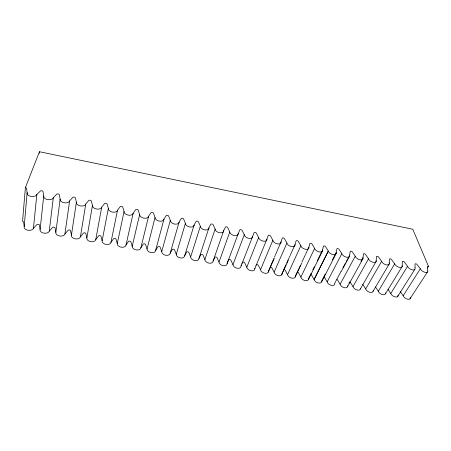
<?xml version="1.0" encoding="UTF-8"?>
<svg xmlns="http://www.w3.org/2000/svg" width="451" height="451" viewBox="0 0 451 451"><rect width="100%" height="100%" fill="white"/><g stroke="black" fill="none" stroke-linecap="round" stroke-linejoin="round"><path stroke-width="0.68" d="M124.076 211.502A4.623 2.807 12.2 0 0 128.185 215.11A4.623 2.807 12.2 0 0 133.146 213.255L125.97 245.164A4.431 2.875 11.3 0 1 121.161 247.165A4.431 2.875 11.3 0 1 117.249 243.574L124.081 211.496L122.728 207.094A1.381 0.829 11.7 0 0 121.573 206.372A1.381 0.829 11.7 0 0 120.254 206.609L117.525 210.183L110.94 242.418A4.476 2.886 10 0 1 106.002 244.408A4.476 2.886 10 0 1 102.129 240.811L100.99 236.347A1.342 0.857 9.6 0 0 99.891 235.631A1.342 0.857 9.6 0 0 98.594 235.901L95.77 239.599M266.913 239.109L268.232 235.467A1.297 0.761 22.3 0 1 269.281 235.202A1.297 0.761 22.3 0 1 270.465 235.901L272.838 240.27A4.341 2.565 22.9 0 0 277.342 243.856A4.341 2.565 22.9 0 0 281.041 241.894L275.403 254.99M117.254 243.506L116.003 239.103A1.325 0.851 10.8 0 0 114.904 238.393A1.325 0.851 10.8 0 0 113.629 238.669L110.952 242.373M108.347 208.368L107.107 204.049A1.398 0.834 10.7 0 0 105.957 203.322A1.398 0.834 10.7 0 0 104.609 203.559L101.74 207.082M254.804 268.633L254.86 268.131M252.645 236.347L254.088 232.71A1.297 0.772 21.4 0 1 255.17 232.445A1.297 0.772 21.4 0 1 256.348 233.15L258.626 237.514L246.815 267.223A4.183 2.672 22.2 0 0 251.06 270.752A4.183 2.672 22.2 0 0 254.804 268.683L266.913 239.154A4.352 2.599 22 0 1 263.102 241.11A4.352 2.599 22 0 1 258.637 237.553M102.135 240.772L108.347 208.447A4.668 2.819 11.1 0 0 112.412 212.071A4.668 2.819 11.1 0 0 117.508 210.228M92.449 205.312L92.449 205.323A4.719 2.836 10 0 0 96.463 208.999A4.719 2.836 10 0 0 101.706 207.167L95.753 239.65A4.521 2.903 8.8 0 1 90.69 241.629A4.521 2.903 8.8 0 1 86.863 238.027L92.449 205.368L91.328 200.971A1.415 0.84 9.6 0 0 90.183 200.244A1.415 0.84 9.6 0 0 88.802 200.475L85.769 203.993M86.868 237.959L85.831 233.556A1.353 0.857 8.4 0 0 84.732 232.84A1.353 0.857 8.4 0 0 83.407 233.111L80.436 236.798M238.229 233.556L239.808 229.925A1.302 0.778 20.4 0 1 240.913 229.66A1.302 0.778 20.4 0 1 242.091 230.371L244.273 234.734M427.334 267.995L428.45 266.265L412.778 229.255L39.451 151.722L25.391 187.599L22.55 221.39A1.421 0.868 4.3 0 1 23.632 222.112L24.219 226.52M227.141 263.581L227.327 262.702M39.299 153.312L39.451 151.722M36.802 194.601A4.955 2.875 6 0 1 30.961 196.377A4.955 2.875 6 0 1 27.139 192.729L24.202 226.588A4.747 2.937 4.5 0 0 27.849 230.219A4.747 2.937 4.5 0 0 33.464 228.279L36.807 194.595M71.444 235.146L70.514 230.737A1.37 0.863 7.3 0 0 69.42 230.021A1.37 0.863 7.3 0 0 68.067 230.286L64.95 233.973M223.673 230.737L225.387 227.112A1.314 0.789 19.4 0 1 226.515 226.853A1.314 0.789 19.4 0 1 227.693 227.563L229.779 231.927M76.377 202.262A4.775 2.847 8.9 0 0 80.351 205.893A4.775 2.847 8.9 0 0 85.741 204.077L80.419 236.848A4.578 2.915 7.7 0 1 75.221 238.821A4.578 2.915 7.7 0 1 71.433 235.208L76.388 202.2L75.379 197.859A1.426 0.846 8.6 0 0 74.24 197.132A1.426 0.846 8.6 0 0 72.831 197.363L69.623 200.892M213.109 261.022L214.839 257.29A1.257 0.812 19.3 0 1 215.939 256.997A1.257 0.812 19.3 0 1 217.061 257.696L218.994 262.104M55.856 232.31L60.141 199.111A4.831 2.858 7.9 0 0 64.065 202.753A4.831 2.858 7.9 0 0 69.601 200.949L64.927 234.018A4.628 2.926 6.6 0 1 59.588 235.98A4.628 2.926 6.6 0 1 55.851 232.361L55.045 227.89A1.387 0.868 6.3 0 0 53.957 227.174A1.387 0.868 6.3 0 0 52.57 227.439L49.306 231.104M60.152 199.054L59.267 194.719A1.449 0.846 7.6 0 0 58.128 193.986A1.449 0.846 7.6 0 0 56.685 194.212L53.308 197.758M241.06 265.898L241.268 264.991M198.942 258.434L200.802 254.702A1.268 0.817 18.1 0 1 201.924 254.415A1.268 0.817 18.1 0 1 203.04 255.119L204.878 259.528A4.239 2.751 18.8 0 0 209.027 263.119A4.239 2.751 18.8 0 0 213.103 261.067L223.673 230.777A4.414 2.678 18.9 0 1 219.496 232.705A4.414 2.678 18.9 0 1 215.144 229.131M40.122 229.424L39.417 225.015A1.404 0.868 5.2 0 0 38.335 224.294A1.404 0.868 5.2 0 0 36.92 224.559L33.498 228.217M194.116 225.015L196.106 221.402A1.325 0.801 17.2 0 1 197.29 221.148A1.325 0.801 17.2 0 1 198.457 221.864L200.345 226.216M184.634 255.824L186.624 252.098A1.274 0.823 16.9 0 1 187.768 251.81A1.274 0.823 16.9 0 1 188.884 252.515L190.632 256.929M27.156 192.656L26.519 188.332A1.483 0.851 5.8 0 0 25.391 187.599M170.185 253.186L172.31 249.465A1.285 0.829 15.7 0 1 173.477 249.177A1.285 0.829 15.7 0 1 174.593 249.882L176.245 254.302A4.29 2.796 16.3 0 0 180.315 257.904A4.29 2.796 16.3 0 0 184.628 255.869L194.11 225.055A4.471 2.729 16.7 0 1 189.685 226.96A4.471 2.729 16.7 0 1 185.406 223.375L176.245 254.341M132.222 246.302L139.652 214.507A4.578 2.791 13.3 0 0 143.801 218.121A4.578 2.791 13.3 0 0 148.627 216.255L140.853 247.881A4.392 2.858 12.5 0 1 136.174 249.888A4.392 2.858 12.5 0 1 132.222 246.302L130.869 241.837A1.314 0.846 12 0 0 129.764 241.133A1.314 0.846 12 0 0 128.512 241.409L125.992 245.079M163.955 219.169L166.227 215.578A1.347 0.817 15 0 1 167.462 215.324A1.347 0.817 15 0 1 168.629 216.046L170.309 220.404L161.717 251.686A4.324 2.819 15.1 0 0 165.748 255.26A4.324 2.819 15.1 0 0 170.179 253.231L179.199 221.779L181.246 218.504A1.336 0.806 16.1 0 1 182.452 218.25A1.336 0.806 16.1 0 1 183.619 218.966L185.4 223.324M155.595 250.519L157.856 246.804A1.291 0.834 14.4 0 1 159.051 246.522A1.291 0.834 14.4 0 1 160.161 247.227L161.712 251.647M155.059 217.45L147.037 249.008A4.358 2.841 13.8 0 0 151.034 252.588A4.358 2.841 13.8 0 0 155.589 250.57L163.944 219.214A4.538 2.768 14.4 0 1 159.254 221.097A4.538 2.768 14.4 0 1 155.059 217.5L153.481 213.092A1.359 0.823 13.9 0 0 152.325 212.37A1.359 0.823 13.9 0 0 151.062 212.618L148.65 216.17M140.864 247.83L143.255 244.121A1.302 0.84 13.2 0 1 144.478 243.839A1.302 0.84 13.2 0 1 145.588 244.549L147.037 248.958M133.163 213.21L135.734 209.63A1.37 0.829 12.8 0 1 137.025 209.388A1.37 0.829 12.8 0 1 138.186 210.11L139.652 214.467M204.884 259.567L215.144 229.125L213.148 224.728A1.319 0.795 18.3 0 0 211.976 224.017A1.319 0.795 18.3 0 0 210.82 224.271L209.179 227.09L198.936 258.485A4.262 2.774 17.6 0 1 194.742 260.526A4.262 2.774 17.6 0 1 190.638 256.969L200.351 226.261A4.442 2.7 17.8 0 0 204.669 229.847A4.442 2.7 17.8 0 0 208.965 227.935M231.882 250.784L227.135 263.632A4.217 2.723 20 0 1 223.172 265.69A4.217 2.723 20 0 1 218.994 262.144L229.785 231.961A4.392 2.65 20 0 0 234.176 235.535A4.392 2.65 20 0 0 238.229 233.601L232.113 250.17M232.97 264.658L244.284 234.768A4.369 2.627 21 0 0 248.71 238.337A4.369 2.627 21 0 0 252.645 236.397L241.037 266.169A4.2 2.7 21.1 0 1 237.187 268.232A4.2 2.7 21.1 0 1 232.975 264.698L230.946 260.25A1.252 0.801 20.4 0 0 229.824 259.556A1.252 0.801 20.4 0 0 228.747 259.844L227.986 261.106M227.53 262.11L227.845 261.388M272.844 240.298L260.526 269.726A4.172 2.638 23.3 0 0 264.805 273.25A4.172 2.638 23.3 0 0 268.441 271.169L272.009 262.865M272.269 262.268L273.83 258.643M274.614 256.822L275.138 255.593M268.26 272.15L274.45 257.792M285.122 266.586L281.948 273.639A4.155 2.61 24.3 0 1 278.419 275.719A4.155 2.61 24.3 0 1 274.112 272.207L286.915 243.027A4.324 2.537 23.8 0 0 291.447 246.573A4.324 2.537 23.8 0 0 295.033 244.605L290.281 255.148M285.387 265.994L285.923 264.805M286.735 263.018L287.27 261.811M287.546 261.214L289.176 257.583M289.452 256.98L290.004 255.756M281.796 274.614L288.223 260.374M295.027 244.555L296.093 240.902A1.285 0.744 24.1 0 1 297.102 240.631A1.285 0.744 24.1 0 1 298.286 241.33L300.84 245.688L287.563 274.665A4.149 2.582 25.3 0 0 291.898 278.166A4.149 2.582 25.3 0 0 295.326 276.08L298.613 269.084M298.895 268.503L299.447 267.319M299.729 266.733L300.287 265.538M301.973 261.963L305.395 254.691M305.682 254.088L308.884 247.278A4.313 2.509 24.7 0 1 305.417 249.262A4.313 2.509 24.7 0 1 300.851 245.727M295.208 277.055L301.866 262.933M309.425 276.773L308.58 278.498A4.138 2.548 26.2 0 1 305.259 280.595A4.138 2.548 26.2 0 1 300.89 277.094L314.646 248.394A4.307 2.475 25.5 0 0 319.246 251.929A4.307 2.475 25.5 0 0 322.606 249.944L317.216 260.915M309.707 276.204L310.271 275.042M310.559 274.473L311.128 273.306M312.847 269.811L313.422 268.633M313.71 268.052L314.291 266.862M308.49 279.479L322.538 250.897M324.342 275.747L321.71 280.894A4.132 2.52 27 0 1 318.491 282.997A4.132 2.52 27 0 1 314.093 279.507L311.562 275.082A1.229 0.75 26.3 0 0 310.581 274.433M324.635 275.172L325.227 274.022M332.466 259.861L336.187 252.566A4.296 2.441 26.3 0 1 332.939 254.567A4.296 2.441 26.3 0 1 328.311 251.044L314.093 279.507L328.305 251.038L325.571 246.652A1.28 0.727 25.7 0 0 324.382 245.953A1.28 0.727 25.7 0 0 323.423 246.229L322.6 249.893M321.648 281.875L336.153 253.53M334.76 283.521A4.127 2.486 27.8 0 1 331.429 285.342A4.127 2.486 27.8 0 1 327.172 281.892L341.835 253.659A4.29 2.413 27 0 0 346.498 257.177A4.29 2.413 27 0 0 349.643 255.176M241.95 263.367L242.339 262.679M334.721 283.273L341.108 271.243M342.974 267.736L343.6 266.552M343.91 265.972L344.541 264.776M344.857 264.19L345.489 262.995M346.12 261.811L346.757 260.605M347.078 260.013L347.715 258.806M348.037 258.209L348.674 256.991M36.824 194.561L40.376 191.032A1.466 0.851 6.7 0 1 41.847 190.807A1.466 0.851 6.7 0 1 42.98 191.54L43.77 195.621L40.105 229.491A4.685 2.931 5.5 0 0 43.803 233.116A4.685 2.931 5.5 0 0 49.277 231.166L53.291 197.786A4.893 2.869 7 0 1 47.603 199.584A4.893 2.869 7 0 1 43.73 195.943M341.396 271.243L349.632 256.14M348.848 283.38L349.463 282.253M360.986 261.36L361.646 260.154M361.978 259.562L362.97 257.752A4.29 2.379 27.7 0 1 359.926 259.765A4.29 2.379 27.7 0 1 355.241 256.264M347.597 286.605L362.987 258.716M360.45 288.454A4.121 2.418 29.2 0 1 357.113 289.999A4.121 2.418 29.2 0 1 352.975 286.605L368.512 258.823A4.284 2.345 28.3 0 0 373.231 262.33A4.284 2.345 28.3 0 0 376.168 260.312M255.937 265.289L256.112 264.991M360.394 288.933L376.213 261.276M376.157 260.266L376.529 256.585A1.274 0.688 28.4 0 1 377.402 256.303A1.274 0.688 28.4 0 1 378.598 256.991L381.642 261.338L365.693 288.928A4.121 2.39 29.8 0 0 369.865 292.316A4.121 2.39 29.8 0 0 373.118 290.76M373.073 291.245L389.314 263.807M385.639 293.533L402.286 266.315M402.179 265.306L402.331 261.619A1.274 0.671 29.4 0 1 403.166 261.332A1.274 0.671 29.4 0 1 404.367 262.014L407.563 266.355L390.791 293.505A4.121 2.323 30.9 0 0 395.189 296.921A4.121 2.323 30.9 0 0 398.07 295.072M242.401 262.578L242.525 262.381A1.246 0.795 21.5 0 1 243.574 262.087A1.246 0.795 21.5 0 1 244.701 262.781L246.81 267.184M397.607 296.6L414.678 269.568M410.387 297.316A4.127 2.289 31.4 0 1 407.597 299.171A4.127 2.289 31.4 0 1 403.171 295.766L420.338 268.83A4.284 2.216 30.4 0 0 425.18 272.342A4.284 2.216 30.4 0 0 427.728 270.296M409.97 298.844L427.435 272.032M400.325 291.617L403.155 295.726M388.012 289.356L390.775 293.466M375.491 286.943L378.288 291.188M420.332 268.819L417.068 264.495A1.274 0.66 29.9 0 0 415.867 263.812A1.274 0.66 29.9 0 0 415.055 264.1L415.005 267.787M394.664 263.858L391.541 259.517A1.274 0.682 28.9 0 0 390.34 258.829A1.274 0.682 28.9 0 0 389.489 259.116L389.23 262.798M368.495 258.789L365.53 254.443A1.274 0.699 27.8 0 0 364.335 253.75A1.274 0.699 27.8 0 0 363.438 254.037L362.959 257.707M365.682 288.882L362.858 284.513A1.229 0.71 29.3 0 0 362.756 284.401M341.824 253.625L339.022 249.273A1.28 0.716 26.4 0 0 337.827 248.58A1.28 0.716 26.4 0 0 336.891 248.856L336.181 252.526M352.958 286.565L350.207 282.191A1.229 0.722 28.6 0 0 349.705 281.757M340.122 284.22L337.444 279.84A1.229 0.733 27.9 0 0 336.942 279.406M314.635 248.36L311.996 244.002A1.285 0.739 24.9 0 0 310.807 243.303A1.285 0.739 24.9 0 0 309.826 243.579L308.879 247.238M327.161 281.852L324.562 277.472A1.229 0.739 27.2 0 0 324.066 277.032M286.904 242.993L284.446 238.63A1.291 0.755 23.2 0 0 283.262 237.931A1.291 0.755 23.2 0 0 282.23 238.196L281.041 241.843M427.706 270.222L427.661 266.558A1.274 0.654 30.4 0 1 428.45 266.265M300.879 277.055L298.438 272.663A1.235 0.761 25.5 0 0 297.463 272.015M287.552 274.62L285.195 270.228A1.235 0.767 24.6 0 0 283.899 269.518M274.101 272.167L271.823 267.77A1.24 0.778 23.6 0 0 270.375 267.054M260.52 269.687L258.327 265.284A1.246 0.784 22.6 0 0 256.439 264.658M349.632 255.119L350.23 251.461A1.28 0.71 27.1 0 1 351.143 251.179A1.28 0.71 27.1 0 1 352.338 251.872L355.225 256.224L340.133 284.26A4.127 2.452 28.5 0 0 344.587 287.732A4.127 2.452 28.5 0 0 347.614 285.624M415.021 267.838A4.284 2.249 29.9 0 1 412.377 269.873A4.284 2.249 29.9 0 1 407.58 266.394M402.191 265.351A4.284 2.283 29.4 0 1 399.451 267.381A4.284 2.283 29.4 0 1 394.681 263.897L378.304 291.228A4.121 2.356 30.4 0 0 382.673 294.65A4.121 2.356 30.4 0 0 385.639 292.8M389.241 262.843A4.284 2.311 28.9 0 1 386.406 264.867A4.284 2.311 28.9 0 1 381.659 261.377M179.103 222.157A4.504 2.751 15.6 0 1 174.548 224.046A4.504 2.751 15.6 0 1 170.309 220.454"/></g></svg>
